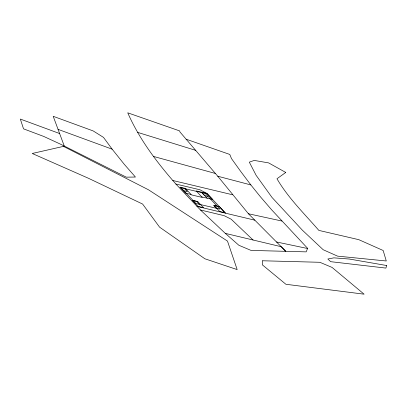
<?xml version="1.0" encoding="UTF-8"?>
<svg xmlns="http://www.w3.org/2000/svg" width="407" height="407" viewBox="0 0 407 407"><rect width="100%" height="100%" fill="white"/><g stroke="black" fill="none" stroke-linecap="round" stroke-linejoin="round"><path stroke-width="0.61" d="M186.106 139.194L229.777 154.441L231.497 158.613L240.761 171.505L250.849 184.931L260.521 196.912L271.795 209.981L307.611 248.336L306.166 251.872L251.053 250.412L238.884 245.284L225.32 233.379L200.453 209.976L175.885 184.045C156.965 162.469 139.326 139.245 127.747 112.82L179.589 130.891L180.016 132.036L217.765 176.231L248.443 213.761L285.811 251.338L281.222 246.718L225.32 233.379M276.501 241.977L307.539 248.499M248.443 213.761L281.944 221.047M183.949 190.822L187.378 191.621L184.519 188.583M208.063 196.439L204.635 195.64L201.77 192.603M191.02 194.424L185.633 193.167L179.955 187.144L185.348 188.4L191.478 194.907L202.259 197.42L196.128 190.908L206.914 193.422L212.591 199.45L201.806 196.937M193.035 200.468L196.464 201.267L199.323 204.304M217.145 206.084L213.716 205.286L216.575 208.323M172.797 180.494L232.616 194.785M175.885 184.045L199.969 189.789L206.944 193.437L225.509 213.182M196.902 206.364L254.823 220.177M200.453 209.976L224.145 215.664L231.207 219.236L253.052 239.998M217.765 176.231L250.849 184.931M153.454 156.42L215.206 173.413M137.652 132.377L195.564 150.315M58.064 129.36L112.154 149.181L124.262 164.296L135.434 177.04L126.292 177.162L60.913 144.363L43.773 136.452L23.525 128.841L20.35 119.073L59.62 133.542M201.521 192.165L207.199 198.194M112.154 149.181L103.505 137.393L93.167 130.922L53.205 116.305L64.275 146.052M262.561 260.775L262.357 264.85L285.897 284.274L364.092 294.18L332.071 267.424L319.866 262.291L262.561 260.775M386.65 265.532L385.907 268.086L330.672 261.676L327.854 258.994L333.903 257.855L349.46 259.055L386.65 265.532M285.75 172.446L276.969 178.754C288.146 197.944 304.375 213.69 318.849 230.398L358.811 239.677L383.165 250.498L386.279 260.984L337.581 256.14L323.204 249.75L302.376 230.189L271.998 197.441L256.115 175.31L249.313 162.154L254.248 160.429L268.62 162.897L285.75 172.446M63.472 146.372L32.229 153.485L88.467 178.281L142.618 204.055L159.585 227.157L204.884 258.781L237.169 269.592L227.482 241.081L148.463 189.774L63.472 146.372M205.199 193.401L181.09 187.785L195.894 203.505L220.009 209.122L205.199 193.401M197.833 201.658L192.445 200.402L198.117 206.43L203.51 207.687L197.833 201.658M219.393 206.685L214.001 205.428L219.678 211.457L225.066 212.713L219.393 206.685"/></g></svg>
